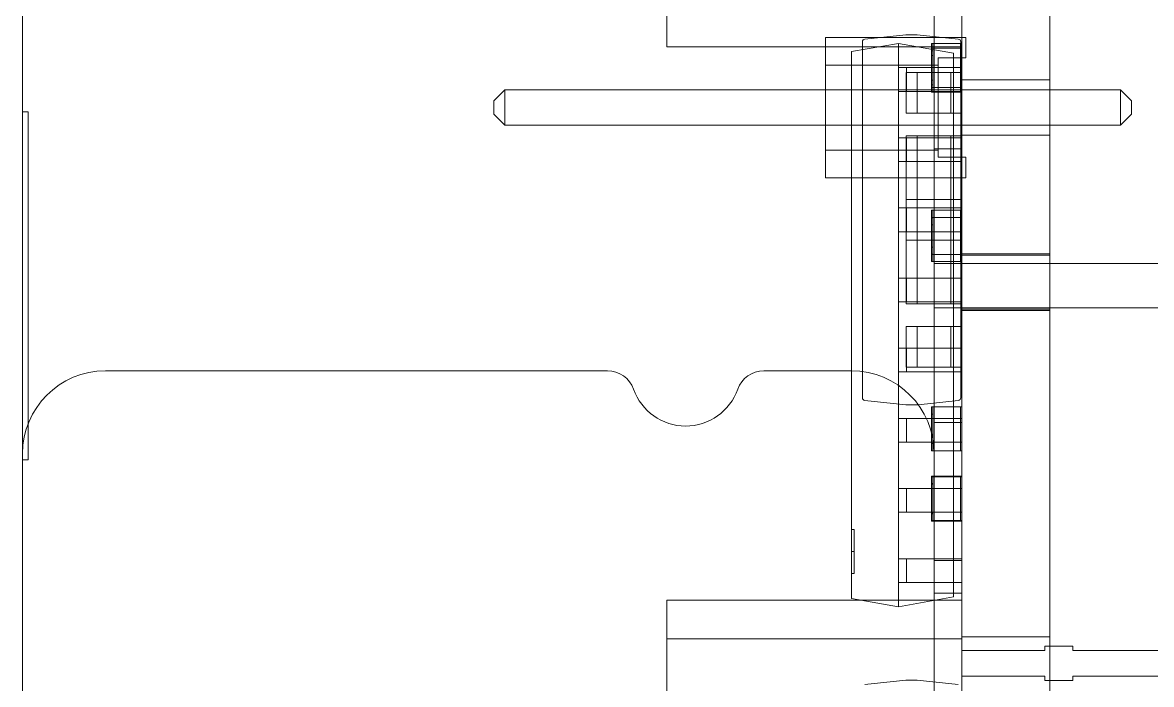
# Paper-space layout 'Лист1' of a CAD drawing. Header units: millimetres. Extents: x 20 to 405, y 5 to 258.
# Drawn here: x 258.99 to 279.42, y 187.26 to 199.24 of the extents above; entities that cross this region are included whole.
import ezdxf

# ---------------------------------------------------------------- set-up
doc = ezdxf.new("R2010")
doc.units = ezdxf.units.MM

# ---------------------------------------------------------------- blocks, each defined once
blk = doc.blocks.new('A$Cb2c9405a')
at = {"color": 0, "linetype": 'Continuous', "lineweight": 0, "extrusion": (0, 1, 0)}
for p, q in [((-9.869, 17.092), (-17.369, 17.092)), ((-9.978, 16.992), (-9.978, 17.092)), ((-9.978, 17.092), (-9.978, 16.992)), ((-6.828, 16.992), (-9.978, 16.992)), ((-6.828, 16.992), (-9.978, 16.992)), ((-6.828, 17.092), (-9.869, 17.092)), ((0.672, 17.092), (-6.828, 17.092)), ((-3.678, 16.992), (-6.828, 16.992)), ((-3.678, 16.992), (-6.828, 16.992)), ((-3.678, 16.992), (-3.678, 17.092)), ((-3.678, 17.092), (-3.678, 16.992)), ((-8.369, 6.506), (-8.369, 15.592)), ((-3.723, 8.562), (-3.923, 8.362)), ((-3.723, 8.562), (-3.483, 8.562)), ((-3.483, 8.562), (-3.283, 8.362)), ((-3.283, 8.362), (-3.923, 8.362)), ((-3.923, 8.362), (-3.923, 2.562)), ((-3.283, 8.362), (-3.283, 2.562)), ((-13.221, 5.432), (-13.221, 0.092)), ((-12.523, 5.432), (-12.523, 0.092)), ((-2.504, 5.432), (-2.504, 0.092)), ((-2.504, 5.432), (-1.237, 5.432)), ((-8.369, 2.092), (-8.369, 3.678)), ((-4.873, 2.562), (-4.373, 2.562)), ((-4.873, 1.892), (-4.873, 2.562)), ((-4.373, 2.562), (-2.833, 2.562)), ((-4.373, 1.892), (-4.373, 2.562)), ((-3.923, 0.522), (-3.923, 2.562)), ((-3.923, 2.562), (-3.923, 0.112)), ((-3.283, 0.522), (-3.283, 2.562)), ((-3.283, 2.562), (-3.283, -1.498)), ((-2.833, 2.562), (-2.504, 2.562)), ((-2.833, 2.562), (-2.833, 1.892)), ((-2.504, 2.562), (-2.333, 2.562)), ((-2.333, 0.022), (-2.333, 2.562)), ((-12.49, 2.092), (-12.64, 1.242)), ((-12.49, 2.092), (-12.64, 1.242)), ((-12.49, 2.092), (-2.589, 2.092)), ((-12.49, 2.092), (-2.589, 2.092)), ((-12.04, 2.042), (-12.04, 2.092)), ((-12.04, 2.042), (-12.04, 2.092)), ((-11.64, 2.042), (-11.64, 2.092)), ((-11.64, 2.042), (-11.64, 2.092)), ((-11.64, 2.042), (-11.64, 2.092)), ((-11.64, 2.042), (-11.64, 2.092)), ((-11.24, 2.042), (-11.24, 2.092)), ((-11.24, 2.042), (-11.24, 2.092)), ((-2.589, 2.092), (-2.44, 1.242)), ((-2.589, 2.092), (-2.44, 1.242)), ((-13.969, 1.105), (-14.047, 1.847)), ((-8.984, 1.105), (-8.906, 1.847)), ((-8.382, 1.892), (-8.857, 1.892)), ((-2.504, 1.892), (-8.382, 1.892)), ((-4.873, 0.022), (-4.873, 1.892)), ((-4.373, 0.522), (-4.373, 1.892)), ((-2.833, 1.892), (-2.833, 0.522)), ((-2.413, 1.892), (-2.504, 1.892)), ((-2.285, 1.105), (-2.363, 1.847)), ((-12.463, 0.242), (-12.64, 1.242)), ((-12.64, 1.242), (-12.2, 1.242)), ((-12.463, 0.242), (-12.64, 1.242)), ((-12.64, 1.242), (-12.2, 1.242)), ((-11.77, 1.242), (-12.2, 1.242)), ((-11.77, 1.242), (-10.93, 1.242)), ((-11.77, 1.242), (-10.93, 1.242)), ((-10.5, 1.242), (-10.93, 1.242)), ((-10.5, 1.242), (-9.66, 1.242)), ((-10.5, 1.242), (-9.66, 1.242)), ((-9.23, 1.242), (-9.66, 1.242)), ((-9.23, 1.242), (-8.39, 1.242)), ((-9.23, 1.242), (-8.39, 1.242)), ((-7.96, 1.242), (-8.39, 1.242)), ((-7.96, 1.242), (-7.12, 1.242)), ((-7.96, 1.242), (-7.12, 1.242)), ((-6.69, 1.242), (-7.12, 1.242)), ((-6.69, 1.242), (-5.85, 1.242)), ((-6.69, 1.242), (-5.85, 1.242)), ((-5.42, 1.242), (-5.85, 1.242)), ((-5.42, 1.242), (-4.58, 1.242)), ((-5.42, 1.242), (-4.58, 1.242)), ((-4.15, 1.242), (-4.58, 1.242)), ((-4.15, 1.242), (-3.31, 1.242)), ((-4.15, 1.242), (-3.31, 1.242)), ((-2.88, 1.242), (-3.31, 1.242)), ((-2.88, 1.242), (-2.44, 1.242)), ((-2.88, 1.242), (-2.44, 1.242)), ((-2.616, 0.242), (-2.44, 1.242)), ((-2.616, 0.242), (-2.44, 1.242)), ((-13.969, 0.905), (-13.969, 1.099)), ((-11.77, 1.092), (-12.2, 1.092)), ((-12.2, 1.033), (-12.2, 0.592)), ((-11.77, 1.033), (-11.77, 0.349)), ((-10.5, 1.092), (-10.93, 1.092)), ((-10.93, 1.033), (-10.93, 0.349)), ((-10.5, 1.033), (-10.5, 0.349)), ((-9.23, 1.092), (-9.66, 1.092)), ((-9.66, 1.033), (-9.66, 0.349)), ((-9.23, 1.033), (-9.23, 0.349)), ((-8.985, 0.905), (-8.985, 1.099)), ((-7.96, 1.092), (-8.39, 1.092)), ((-8.39, 1.033), (-8.39, 0.349)), ((-8.305, 0.702), (-8.305, 1.102)), ((-8.305, 1.102), (-7.565, 1.102)), ((-7.96, 1.033), (-7.96, 0.349)), ((-7.565, 0.702), (-7.565, 1.102)), ((-6.005, 1.102), (-7.155, 1.102)), ((-7.155, 1.102), (-7.155, 0.902)), ((-6.69, 1.092), (-7.12, 1.092)), ((-7.12, 1.033), (-7.12, 0.349)), ((-6.69, 1.033), (-6.69, 0.349)), ((-6.005, 0.702), (-6.005, 1.102)), ((-6.005, 1.102), (-5.265, 1.102)), ((-5.42, 1.092), (-5.85, 1.092)), ((-5.85, 1.033), (-5.85, 0.349)), ((-5.42, 1.033), (-5.42, 0.349)), ((-5.265, 0.702), (-5.265, 1.102)), ((-4.115, 1.102), (-5.265, 1.102)), ((-4.15, 1.092), (-4.58, 1.092)), ((-4.58, 1.033), (-4.58, 0.349)), ((-4.15, 1.033), (-4.15, 0.349)), ((-4.115, 0.902), (-4.115, 1.102)), ((-3.705, 0.702), (-3.705, 1.102)), ((-3.705, 1.102), (-2.965, 1.102)), ((-2.88, 1.092), (-3.31, 1.092)), ((-3.31, 1.033), (-3.31, 0.349)), ((-2.965, 0.702), (-2.965, 1.102)), ((-2.88, 1.033), (-2.88, 0.349)), ((-2.285, 0.905), (-2.285, 1.099)), ((-13.969, 0.899), (-14.047, 0.157)), ((-8.984, 0.899), (-8.982, 0.882)), ((-8.982, 0.882), (-8.906, 0.157)), ((-7.565, 0.902), (-8.305, 0.902)), ((-7.155, 0.902), (-6.005, 0.902)), ((-7.155, 0.902), (-7.155, 0.702)), ((-5.265, 0.902), (-6.005, 0.902)), ((-5.265, 0.902), (-4.115, 0.902)), ((-4.115, 0.902), (-4.115, 0.702)), ((-2.965, 0.902), (-3.705, 0.902)), ((-2.285, 0.899), (-2.363, 0.157)), ((-11.09, 0.642), (-11.077, 0.642)), ((-11.09, 0.642), (-11.09, 0.092)), ((-11.077, 0.615), (-11.09, 0.615)), ((-11.09, 0.615), (-11.077, 0.615)), ((-11.077, 0.642), (-10.277, 0.642)), ((-11.077, 0.642), (-11.077, 0.092)), ((-10.277, 0.615), (-11.077, 0.615)), ((-11.077, 0.615), (-10.277, 0.615)), ((-10.956, 0.615), (-10.956, 0.642)), ((-10.943, 0.615), (-10.943, 0.642)), ((-10.423, 0.615), (-10.423, 0.642)), ((-10.41, 0.615), (-10.41, 0.642)), ((-10.29, 0.642), (-10.29, 0.092)), ((-10.277, 0.642), (-10.277, 0.092)), ((-9.819, 0.642), (-9.485, 0.642)), ((-9.819, 0.642), (-9.819, 0.593)), ((-9.019, 0.615), (-9.819, 0.615)), ((-9.819, 0.615), (-9.019, 0.615)), ((-9.686, 0.615), (-9.686, 0.642)), ((-9.485, 0.642), (-9.019, 0.642)), ((-9.153, 0.615), (-9.153, 0.642)), ((-9.019, 0.642), (-9.019, 0.092)), ((-8.305, 0.702), (-8.305, 0.492)), ((-7.565, 0.702), (-7.565, 0.492)), ((-7.155, 0.702), (-7.155, 0.492)), ((-6.391, 0.642), (-5.591, 0.642)), ((-6.391, 0.642), (-6.391, 0.092)), ((-6.391, 0.615), (-5.591, 0.615)), ((-5.591, 0.615), (-6.391, 0.615)), ((-6.263, 0.642), (-6.263, 0.092)), ((-6.257, 0.615), (-6.257, 0.642)), ((-6.13, 0.615), (-6.13, 0.642)), ((-6.005, 0.702), (-6.005, 0.492)), ((-5.724, 0.615), (-5.724, 0.642)), ((-5.597, 0.615), (-5.597, 0.642)), ((-5.591, 0.642), (-5.591, 0.092)), ((-5.591, 0.642), (-5.463, 0.642)), ((-5.463, 0.615), (-5.591, 0.615)), ((-5.591, 0.615), (-5.463, 0.615)), ((-5.463, 0.642), (-5.463, 0.092)), ((-5.265, 0.702), (-5.265, 0.492)), ((-4.115, 0.702), (-4.115, 0.492)), ((-3.705, 0.702), (-3.705, 0.492)), ((-3.326, 0.642), (-3.241, 0.642)), ((-3.326, 0.642), (-3.326, 0.092)), ((-3.241, 0.615), (-3.326, 0.615)), ((-3.326, 0.615), (-3.241, 0.615)), ((-3.241, 0.642), (-2.441, 0.642)), ((-3.241, 0.642), (-3.241, 0.092)), ((-2.441, 0.615), (-3.241, 0.615)), ((-3.241, 0.615), (-2.441, 0.615)), ((-3.192, 0.615), (-3.192, 0.642)), ((-3.107, 0.615), (-3.107, 0.642)), ((-2.965, 0.702), (-2.965, 0.492)), ((-2.659, 0.615), (-2.659, 0.642)), ((-2.574, 0.615), (-2.574, 0.642)), ((-2.526, 0.642), (-2.526, 0.092)), ((-2.441, 0.642), (-2.441, 0.092)), ((-9.869, 0.592), (-17.369, 0.592)), ((-12.394, 0.592), (-12.394, 0.092)), ((-12.2, 0.592), (-12.2, 0.349)), ((-11.803, 0.592), (-11.803, 0.092)), ((-9.819, 0.592), (-9.869, 0.592)), ((-9.819, 0.593), (-9.819, 0.092)), ((-9.019, 0.592), (-9.819, 0.592)), ((-9.303, 0.592), (-9.303, 0.092)), ((-8.952, 0.592), (-9.019, 0.592)), ((-6.828, 0.592), (-8.952, 0.592)), ((-8.305, 0.492), (-8.305, 0.292)), ((-7.565, 0.492), (-7.565, 0.292)), ((-7.228, -1.498), (-7.228, 0.592)), ((-7.155, 0.112), (-7.155, 0.492)), ((0.672, 0.592), (-6.828, 0.592)), ((-6.428, -1.498), (-6.428, 0.592)), ((-6.005, 0.492), (-6.005, 0.292)), ((-5.265, 0.492), (-5.265, 0.292)), ((-4.503, 0.522), (-4.373, 0.522)), ((-4.503, 0.022), (-4.503, 0.522)), ((-4.373, 0.522), (-2.833, 0.522)), ((-4.353, 0.592), (-4.353, 0.092)), ((-4.115, 0.112), (-4.115, 0.492)), ((-3.705, 0.492), (-3.705, 0.292)), ((-2.965, 0.492), (-2.965, 0.292)), ((-2.833, 0.522), (-2.703, 0.522)), ((-2.703, 0.522), (-2.703, 0.022)), ((-12.394, 0.242), (-12.463, 0.242)), ((-12.394, 0.242), (-12.463, 0.242)), ((-12.2, 0.242), (-12.394, 0.242)), ((-12.2, 0.242), (-12.394, 0.242)), ((-12.2, 0.283), (-12.2, 0.242)), ((-11.803, 0.242), (-12.2, 0.242)), ((-12.2, 0.242), (-12.2, 0.092)), ((-2.616, 0.242), (-12.2, 0.242)), ((-2.616, 0.242), (-12.2, 0.242)), ((-11.77, 0.242), (-11.803, 0.242)), ((-11.77, 0.283), (-11.77, 0.242)), ((-11.77, 0.242), (-11.77, 0.092)), ((-10.93, 0.283), (-10.93, 0.242)), ((-10.5, 0.242), (-10.93, 0.242)), ((-10.93, 0.242), (-10.93, 0.092)), ((-10.5, 0.283), (-10.5, 0.242)), ((-10.5, 0.242), (-10.5, 0.092)), ((-9.66, 0.283), (-9.66, 0.242)), ((-9.23, 0.242), (-9.66, 0.242)), ((-9.66, 0.242), (-9.66, 0.092)), ((-9.23, 0.283), (-9.23, 0.242)), ((-9.23, 0.242), (-9.23, 0.092)), ((-8.39, 0.283), (-8.39, 0.242)), ((-7.96, 0.242), (-8.39, 0.242)), ((-8.39, 0.242), (-8.39, 0.092)), ((-8.305, 0.092), (-8.305, 0.292)), ((-8.305, 0.292), (-7.565, 0.292)), ((-7.96, 0.283), (-7.96, 0.242)), ((-7.96, 0.242), (-7.96, 0.092)), ((-7.565, 0.292), (-7.565, 0.092)), ((-7.155, 0.292), (-6.005, 0.292)), ((-7.12, 0.283), (-7.12, 0.242)), ((-6.69, 0.242), (-7.12, 0.242)), ((-7.12, 0.242), (-7.12, 0.092)), ((-6.69, 0.283), (-6.69, 0.242)), ((-6.69, 0.242), (-6.69, 0.092)), ((-6.005, 0.092), (-6.005, 0.292)), ((-6.005, 0.292), (-5.265, 0.292)), ((-5.85, 0.283), (-5.85, 0.242)), ((-5.42, 0.242), (-5.85, 0.242)), ((-5.85, 0.242), (-5.85, 0.092)), ((-5.42, 0.283), (-5.42, 0.242)), ((-5.42, 0.242), (-5.42, 0.092)), ((-5.265, 0.292), (-5.265, 0.092)), ((-5.265, 0.292), (-4.115, 0.292)), ((-4.58, 0.283), (-4.58, 0.242)), ((-4.15, 0.242), (-4.58, 0.242)), ((-4.58, 0.242), (-4.58, 0.092)), ((-4.15, 0.283), (-4.15, 0.242)), ((-4.15, 0.242), (-4.15, 0.092)), ((-3.705, 0.092), (-3.705, 0.292)), ((-3.705, 0.292), (-2.965, 0.292)), ((-3.31, 0.283), (-3.31, 0.242)), ((-2.88, 0.242), (-3.31, 0.242)), ((-3.31, 0.242), (-3.31, 0.092)), ((-2.965, 0.292), (-2.965, 0.092)), ((-2.88, 0.283), (-2.88, 0.242)), ((-2.88, 0.242), (-2.88, 0.092)), ((-13.093, 0.092), (-14.178, 0.092)), ((-13.898, -1.408), (-13.898, 0.092)), ((-13.433, 0.092), (-13.433, -1.408)), ((-13.186, 0.092), (-13.186, -1.498)), ((-12.855, 0.092), (-13.093, 0.092)), ((-12.702, 0.092), (-12.855, 0.092)), ((-12.702, 0.092), (-9.235, 0.092)), ((-12.394, 0.092), (-12.702, 0.092)), ((-9.819, 0.092), (-11.803, 0.092)), ((-11.077, 0.12), (-11.09, 0.12)), ((-11.09, 0.12), (-11.077, 0.12)), ((-10.277, 0.12), (-11.077, 0.12)), ((-11.077, 0.12), (-10.277, 0.12)), ((-9.019, 0.12), (-9.819, 0.12)), ((-9.819, 0.12), (-9.019, 0.12)), ((-9.819, 0.092), (-9.419, 0.092)), ((-9.419, 0.092), (-9.235, 0.092)), ((-8.435, 0.092), (-9.235, 0.092)), ((-8.305, 0.112), (-8.857, 0.112)), ((-7.775, 0.092), (-8.435, 0.092)), ((-7.565, 0.112), (-8.305, 0.112)), ((-7.453, 0.092), (-7.775, 0.092)), ((-6.005, 0.112), (-7.565, 0.112)), ((-6.103, 0.092), (-7.453, 0.092)), ((-7.278, 0.092), (-7.278, -1.498)), ((-7.253, 0.092), (-7.253, -1.498)), ((-7.155, 0.092), (-7.155, 0.112)), ((-6.391, 0.12), (-5.591, 0.12)), ((-5.591, 0.12), (-6.391, 0.12)), ((-6.278, 0.092), (-6.278, -1.498)), ((-6.253, 0.092), (-6.253, -1.498)), ((-6.078, 0.092), (-6.103, 0.092)), ((-6.078, 0.092), (-4.808, 0.092)), ((-5.265, 0.112), (-6.005, 0.112)), ((-5.463, 0.12), (-5.591, 0.12)), ((-5.591, 0.12), (-5.463, 0.12)), ((-3.705, 0.112), (-5.265, 0.112)), ((-4.503, 0.022), (-4.873, 0.022)), ((-4.79, 0.092), (-4.808, 0.092)), ((-3.99, 0.092), (-4.79, 0.092)), ((-4.115, 0.092), (-4.115, 0.112)), ((-4.103, 0.092), (-4.103, -1.498)), ((-2.953, 0.092), (-3.99, 0.092)), ((-3.923, 0.112), (-3.923, 0.092)), ((-3.923, 0.092), (-3.923, -1.498)), ((-2.965, 0.112), (-3.705, 0.112)), ((-3.241, 0.12), (-3.326, 0.12)), ((-3.326, 0.12), (-3.241, 0.12)), ((-2.441, 0.12), (-3.241, 0.12)), ((-3.241, 0.12), (-2.441, 0.12)), ((-3.103, 0.092), (-3.103, -1.498)), ((-2.504, 0.112), (-2.965, 0.112)), ((-2.953, 0.092), (-2.275, 0.092)), ((-2.953, 0.092), (-2.841, 0.092)), ((-2.841, 0.092), (-2.504, 0.092)), ((-2.333, 0.022), (-2.703, 0.022)), ((-2.413, 0.112), (-2.504, 0.112)), ((-2.504, 0.092), (-2.275, 0.092)), ((-1.732, 0.092), (-2.275, 0.092)), ((-13.974, -1.498), (-13.974, -1.408)), ((-13.974, -1.408), (-13.898, -1.408)), ((-13.433, -1.408), (-13.357, -1.408)), ((-13.357, -1.408), (-13.357, -1.498)), ((-56.435, -1.498), (45.165, -1.498)), ((-13.974, -1.918), (-13.974, -1.498)), ((-13.357, -1.498), (-13.357, -1.918)), ((-7.228, -18.908), (-7.228, -1.498)), ((-6.428, -18.908), (-6.428, -1.498)), ((-3.923, -1.498), (-3.923, -2.778)), ((-3.283, -1.498), (-3.283, -2.778)), ((-13.898, -1.918), (-13.974, -1.918)), ((-13.898, -12.608), (-13.898, -1.918)), ((-13.433, -1.918), (-13.433, -12.608)), ((-13.357, -1.918), (-13.433, -1.918)), ((-3.923, -2.778), (-3.283, -2.778)), ((-3.923, -2.778), (-3.723, -2.978)), ((-3.283, -2.778), (-3.483, -2.978)), ((-3.483, -2.978), (-3.723, -2.978))]:
    blk.add_line(p, q, dxfattribs=at)
at = {"color": 0, "linetype": 'Continuous', "lineweight": 0, "extrusion": (0, 0, -1)}
for centre, radius, start, end in [((9.869, 15.592), 1.5, 90, 180), ((8.869, 6.506), 0.5, 180, 250.5288), ((8.369, 5.092), 1, 360, 70.5288), ((8.369, 5.092), 1, 289.4712, 360), ((8.869, 3.678), 0.5, 109.4712, 180), ((9.869, 2.092), 1.5, 180, 270), ((2.413, 0.162), 0.05, 186, 270)]:
    blk.add_arc(centre, radius, start, end, dxfattribs=at)
at = {"color": 0, "linetype": 'Continuous', "lineweight": 0}
for centre, start, end in [((-8.857, 1.842), 90, 174), ((-2.413, 1.842), 6, 90), ((-8.857, 0.162), 186, 270)]:
    blk.add_arc(centre, 0.05, start, end, dxfattribs=at)
for centre, major_axis, start_param, end_param in [((-14.936, 5.432), (2.412, 0), -1.570796, 0), ((-11.64, 2.042), (-0.4, 0), 0, 3.141593), ((-11.64, 2.042), (-0.4, 0), 0, 1.570796), ((-11.64, 2.042), (-0.4, 0), 0, 3.141593), ((-11.64, 2.042), (-0.4, 0), 0, 1.570796), ((-11.64, 2.042), (0.4, 0), -1.570796, 0), ((-11.64, 2.042), (0.4, 0), -1.570796, 0), ((-12.2, 0.352), (0, -0.0683), -1.527163, -0.069813), ((-11.77, 0.352), (0, -0.0683), -1.527163, -0.069813), ((-10.93, 0.352), (0, -0.0683), -1.527163, -0.069813), ((-10.5, 0.352), (0, -0.0683), -1.527163, -0.069813), ((-9.66, 0.352), (0, -0.0683), -1.527163, -0.069813), ((-9.23, 0.352), (0, -0.0683), -1.527163, -0.069813), ((-8.39, 0.352), (0, -0.0683), -1.527163, -0.069813), ((-7.96, 0.352), (0, -0.0683), -1.527163, -0.069813), ((-7.12, 0.352), (0, -0.0683), -1.527163, -0.069813), ((-6.69, 0.352), (0, -0.0683), -1.527163, -0.069813), ((-5.85, 0.352), (0, -0.0683), -1.527163, -0.069813), ((-5.42, 0.352), (0, -0.0683), -1.527163, -0.069813), ((-4.58, 0.352), (0, -0.0683), -1.527163, -0.069813), ((-4.15, 0.352), (0, -0.0683), -1.527163, -0.069813), ((-3.31, 0.352), (0, -0.0683), -1.527163, -0.069813), ((-2.88, 0.352), (0, -0.0683), -1.527163, -0.069813), ((-14.936, 0.092), (2.412, 0), -1.570796, 0)]:
    blk.add_ellipse(centre, major_axis=major_axis, ratio=0, start_param=start_param, end_param=end_param, dxfattribs=at)
at = {"color": 0, "linetype": 'Continuous', "lineweight": 0, "extrusion": (0, 0, -1)}
for centre in [(-12.2, 1.024), (-11.77, 1.024), (-10.93, 1.024), (-10.5, 1.024), (-9.66, 1.024), (-9.23, 1.024), (-8.39, 1.024), (-7.96, 1.024), (-7.12, 1.024), (-6.69, 1.024), (-5.85, 1.024), (-5.42, 1.024), (-4.58, 1.024), (-4.15, 1.024), (-3.31, 1.024), (-2.88, 1.024)]:
    blk.add_ellipse(centre, major_axis=(0, 0.218), ratio=0, start_param=0, end_param=1.527163, dxfattribs=at)
at = {"color": 0, "linetype": 'Continuous', "lineweight": 0}
for points in [[(-13.969, 1.099), (-13.969, 1.101), (-13.969, 1.103), (-13.969, 1.105)], [(-8.984, 1.105), (-8.984, 1.103), (-8.985, 1.101), (-8.985, 1.099)], [(-2.285, 1.099), (-2.285, 1.101), (-2.285, 1.103), (-2.285, 1.105)], [(-13.969, 0.905), (-13.969, 0.903), (-13.969, 0.901), (-13.969, 0.899)], [(-8.984, 0.899), (-8.984, 0.901), (-8.985, 0.903), (-8.985, 0.905)], [(-2.285, 0.905), (-2.285, 0.903), (-2.285, 0.901), (-2.285, 0.899)]]:
    blk.add_open_spline(points, degree=3, dxfattribs=at)

psp = doc.layouts.new('Лист1')

# ---------------------------------------------------------------- block references
at = {"rotation": 90}
psp.add_blockref('A$Cb2c9405a', (276.082, 201.308), dxfattribs=at)

doc.saveas('drawing.dxf')
